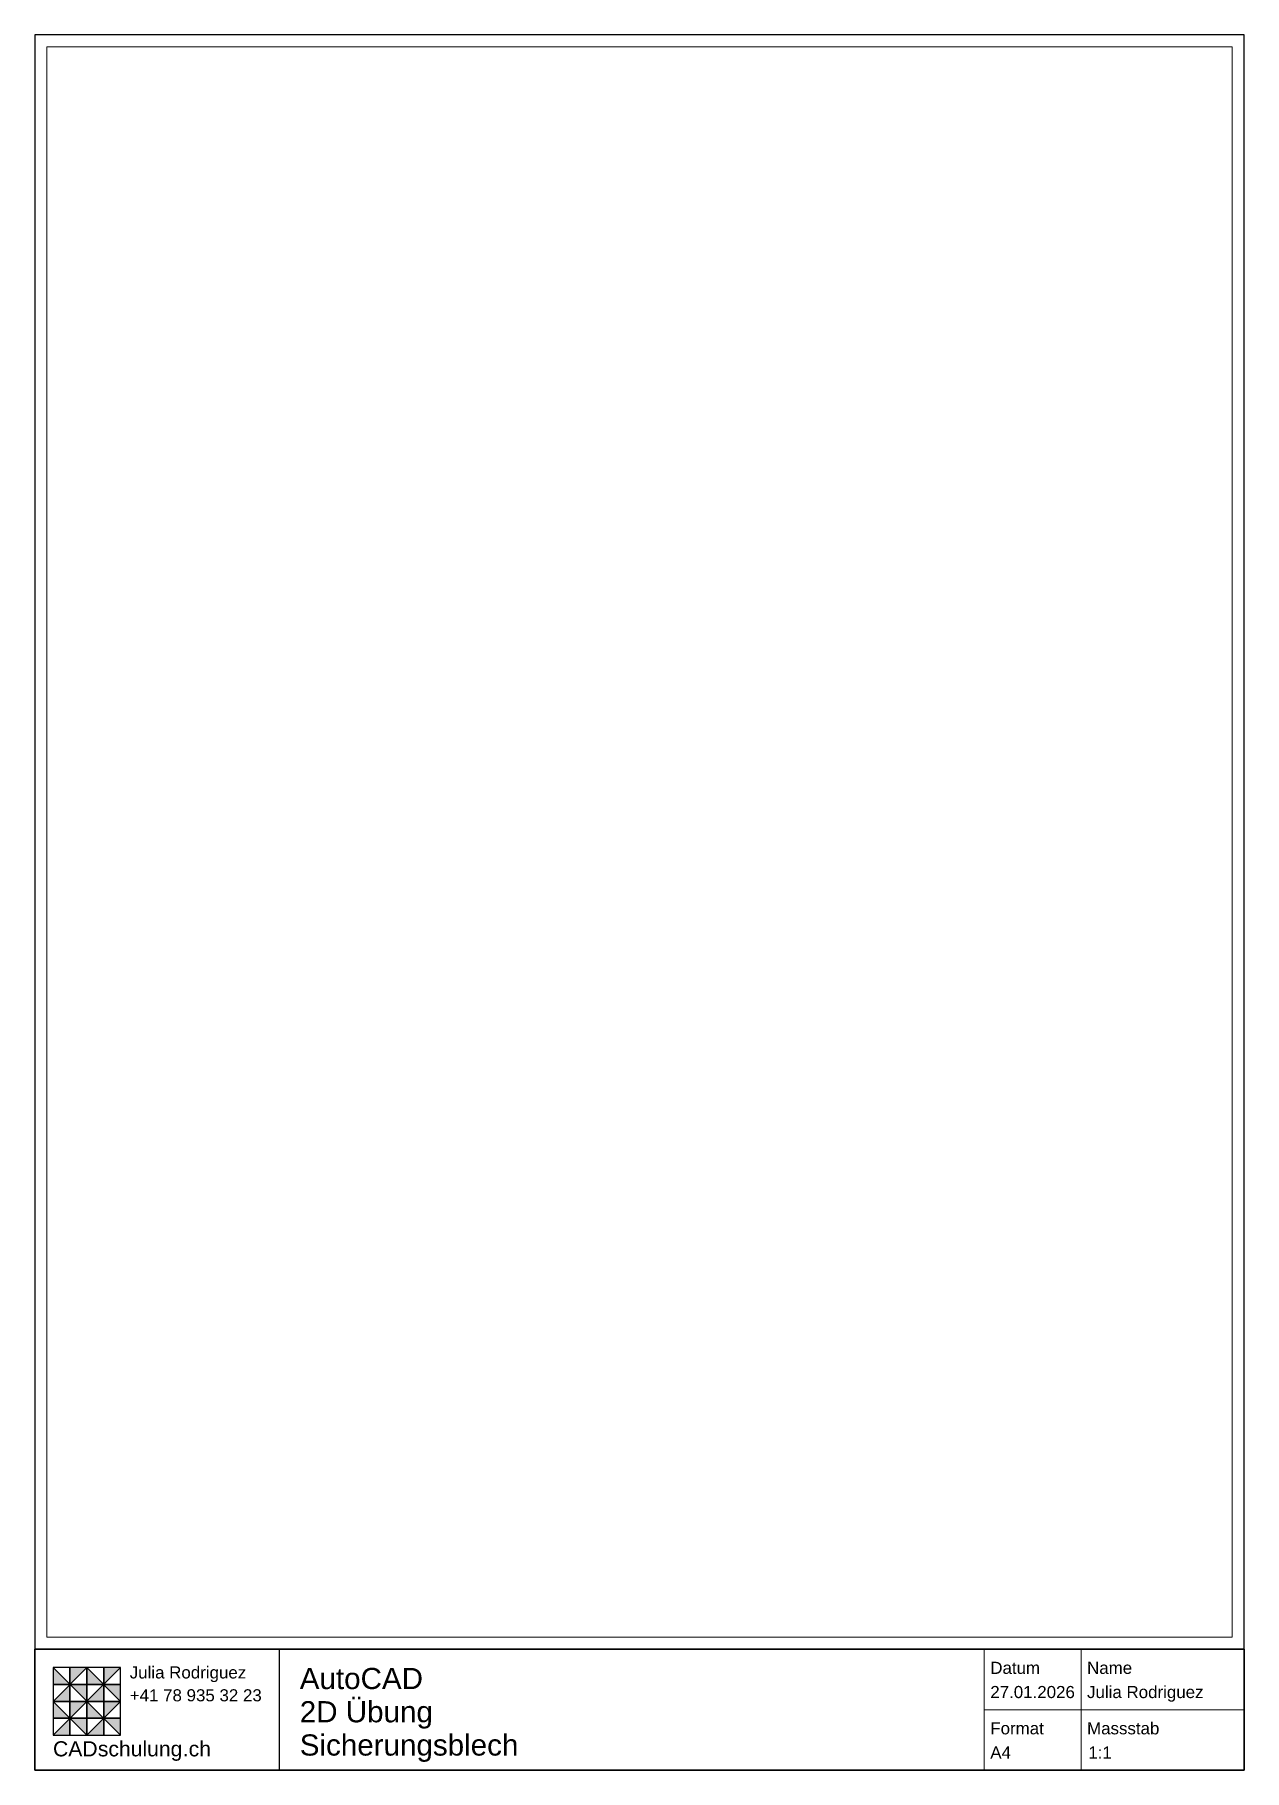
# Paper-space layout 'A4 hoch' of a CAD drawing. Header units: millimetres. Extents: x 5 to 205, y 5 to 292.
import ezdxf
from ezdxf.enums import TextEntityAlignment as Align

# ---------------------------------------------------------------- set-up
doc = ezdxf.new("R2010")
doc.units = ezdxf.units.MM
doc.header["$LTSCALE"] = 3
doc.layers.get('0').update_dxf_attribs({"lineweight": 25})
doc.layers.add('Zeichnung Modellansichtsfenster', color=30, linetype='Continuous', lineweight=18, plot=False)
doc.layers.add('Zeichnung Plankopf und Rahmen', color=250, linetype='Continuous', lineweight=25)
doc.styles.add('ARIAL', font='arial.ttf', dxfattribs={"height": 2})

# ---------------------------------------------------------------- blocks, each defined once
blk = doc.blocks.new('Plankopf')
at = {"true_color": 0xd12352}
h = blk.add_hatch(color=232, dxfattribs=at)
h.dxf.hatch_style = 1
h.paths.add_polyline_path([(8.6, 16.98), (5.81, 16.98), (5.81, 14.19)])
h.paths.add_polyline_path([(3.02, 16.98), (3.02, 14.19), (5.81, 14.19)])
h.paths.add_polyline_path([(5.81, 14.19), (3.02, 11.4), (5.81, 11.4)])
h.paths.add_polyline_path([(8.6, 14.19), (5.81, 14.19), (8.6, 11.4)])
h.paths.add_polyline_path([(8.6, 16.98), (8.6, 14.19), (11.4, 14.19)])
h.paths.add_polyline_path([(14.19, 16.98), (11.4, 16.98), (11.4, 14.19)])
h.paths.add_polyline_path([(14.19, 14.19), (11.4, 14.19), (14.19, 11.4)])
h.paths.add_polyline_path([(11.4, 14.19), (8.6, 11.4), (11.4, 11.4)])
h.paths.add_polyline_path([(14.19, 11.4), (11.4, 11.4), (11.4, 8.6)])
h.paths.add_polyline_path([(14.19, 8.6), (11.4, 8.6), (14.19, 5.81)])
h.paths.add_polyline_path([(11.4, 8.6), (8.6, 5.81), (11.4, 5.81)])
h.paths.add_polyline_path([(8.6, 11.4), (8.6, 8.6), (11.4, 8.6)])
h.paths.add_polyline_path([(8.6, 11.4), (5.81, 11.4), (5.81, 8.6)])
h.paths.add_polyline_path([(3.02, 11.4), (3.02, 8.6), (5.81, 8.6)])
h.paths.add_polyline_path([(5.81, 8.6), (3.02, 5.81), (5.81, 5.81)])
h.paths.add_polyline_path([(8.6, 8.6), (5.81, 8.6), (8.6, 5.81)])
for p, q in [((200, 20), (0, 20)), ((40.39, 20), (40.39, 0))]:
    blk.add_line(p, q)
at = {"lineweight": 18}
for p, q in [((157, 20), (157, 0)), ((173, 20), (173, 0)), ((157, 10), (200, 10))]:
    blk.add_line(p, q, dxfattribs=at)
blk.add_lwpolyline([(0, 20), (200, 20), (200, 0), (0, 0)], close=True)
at = {"color": 7, "true_color": 0xffffff}
for points in [[(3.02, 14.19), (5.81, 14.19), (5.81, 16.98), (3.02, 16.98), (3.02, 14.19)], [(3.02, 5.81), (14.19, 16.98)], [(3.02, 16.98), (14.19, 5.81)], [(8.6, 16.98), (3.02, 11.4)], [(5.81, 14.19), (8.6, 14.19), (8.6, 16.98), (5.81, 16.98), (5.81, 14.19)], [(8.6, 14.19), (11.4, 14.19), (11.4, 16.98), (8.6, 16.98), (8.6, 14.19)], [(8.6, 16.98), (14.19, 11.4)], [(11.4, 14.19), (14.19, 14.19), (14.19, 16.98), (11.4, 16.98), (11.4, 14.19)], [(3.02, 11.4), (5.81, 11.4), (5.81, 14.19), (3.02, 14.19), (3.02, 11.4)], [(5.81, 11.4), (8.6, 11.4), (8.6, 14.19), (5.81, 14.19), (5.81, 11.4)], [(8.6, 11.4), (11.4, 11.4), (11.4, 14.19), (8.6, 14.19), (8.6, 11.4)], [(11.4, 11.4), (14.19, 11.4), (14.19, 14.19), (11.4, 14.19), (11.4, 11.4)], [(3.02, 8.6), (5.81, 8.6), (5.81, 11.4), (3.02, 11.4), (3.02, 8.6)], [(3.02, 11.4), (8.6, 5.81)], [(3.02, 11.4), (14.19, 11.4), (8.6, 5.81)], [(5.81, 8.6), (8.6, 8.6), (8.6, 11.4), (5.81, 11.4), (5.81, 8.6)], [(8.6, 8.6), (11.4, 8.6), (11.4, 11.4), (8.6, 11.4), (8.6, 8.6)], [(11.4, 8.6), (14.19, 8.6), (14.19, 11.4), (11.4, 11.4), (11.4, 8.6)], [(3.02, 5.81), (5.81, 5.81), (5.81, 8.6), (3.02, 8.6), (3.02, 5.81)], [(5.81, 5.81), (8.6, 5.81), (8.6, 8.6), (5.81, 8.6), (5.81, 5.81)], [(8.6, 5.81), (11.4, 5.81), (11.4, 8.6), (8.6, 8.6), (8.6, 5.81)], [(11.4, 5.81), (14.19, 5.81), (14.19, 8.6), (11.4, 8.6), (11.4, 5.81)]]:
    blk.add_lwpolyline(points, dxfattribs=at)
at = {"style": 'ARIAL'}
for s, p in [('Julia Rodriguez', (15.71, 15.18)), ('Datum', (158, 15.94)), ('Name', (174, 15.94)), ('+41 78 935 32 23', (15.71, 11.4)), ('Format', (158, 5.94)), ('Massstab', (174, 5.94))]:
    blk.add_text(s, height=2, dxfattribs=at).set_placement(p)
for tag, p, height in [('TITELZEILE1', (43.82, 13.43), 3.5), ('TITELZEILE2', (43.82, 7.93), 3.5), ('DATUM', (158, 11.94), 2), ('NAME', (174, 11.94), 2), ('TITELZEILE3', (43.82, 2.43), 3.5), ('FORMAT', (158, 1.94), 2), ('MASSSTAB', (174, 1.94), 2)]:
    blk.add_attdef(tag, p, '', height=height, dxfattribs=at)
at = {"layer": 'Zeichnung Plankopf und Rahmen', "style": 'ARIAL'}
for s, p in [('CAD', (3.02, 3.55)), ('.ch', (24.48, 3.55))]:
    blk.add_text(s, height=2.5, dxfattribs=at).set_placement(p, align=Align.MIDDLE_LEFT)
at = {"layer": 'Zeichnung Plankopf und Rahmen', "color": 112, "style": 'ARIAL'}
blk.add_text('schulung', height=2.5, dxfattribs=at).set_placement((10.43, 3.55), align=Align.MIDDLE_LEFT)

psp = doc.layouts.new('A4 hoch')

# ---------------------------------------------------------------- linework, layer by layer
at = {"layer": 'Zeichnung Plankopf und Rahmen'}
psp.add_lwpolyline([(4.97, 5.02), (204.97, 5.02), (204.97, 292.02), (4.97, 292.02)], close=True, dxfattribs=at)

# ---------------------------------------------------------------- block references
psp.add_blockref('Plankopf', (4.97, 5.02)).add_auto_attribs({'TITELZEILE1': 'AutoCAD', 'TITELZEILE2': '2D Übung', 'TITELZEILE3': 'Sicherungsblech', 'DATUM': '27.01.2026', 'NAME': 'Julia Rodriguez', 'FORMAT': 'A4'})

# ---------------------------------------------------------------- texts
at = {"insert": (179.17, 8.96), "char_height": 2, "attachment_point": 1, "style": 'ARIAL'}
psp.add_mtext('1:1', dxfattribs=at)

# ---------------------------------------------------------------- viewports
at = {"layer": 'Zeichnung Modellansichtsfenster'}
psp.add_viewport(center=(104.97, 158.52), size=(196, 263), view_center_point=(1164.1, 355.1), view_height=263, dxfattribs=at)

doc.saveas('drawing.dxf')
